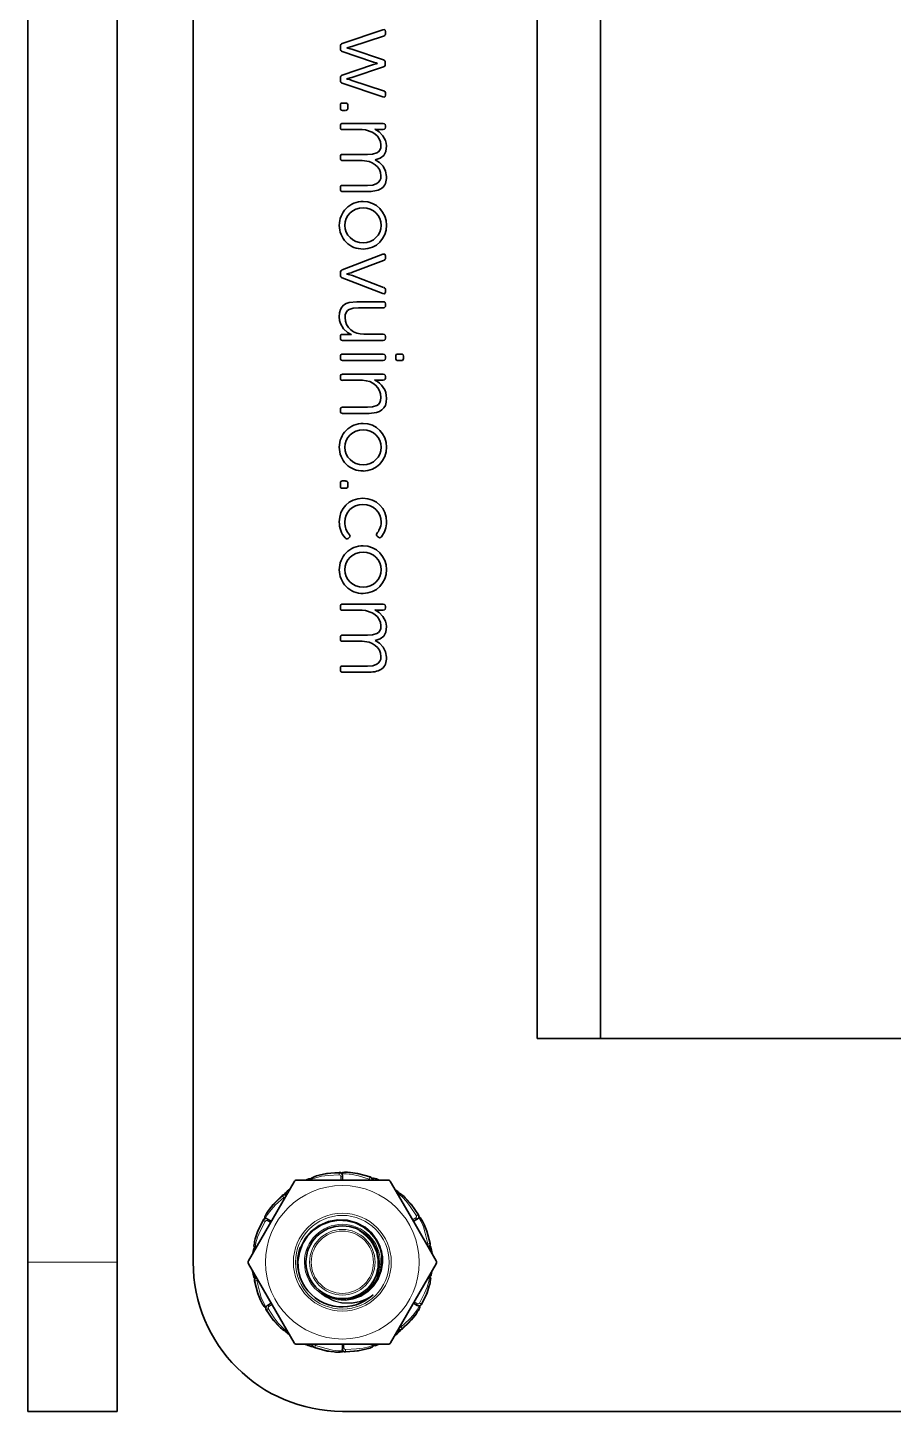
# Model space of a CAD drawing. Extents: x 145 to 857, y 42 to 790.
# Drawn here: x 634.62 to 663.64, y 289.08 to 335.48 of the extents above; entities that cross this region are included whole.
import ezdxf

# ---------------------------------------------------------------- set-up
doc = ezdxf.new("R2010")
doc.units = 0

msp = doc.modelspace()

# ---------------------------------------------------------------- linework, layer by layer
at = {"color": 7, "lineweight": 35}
for p, q in [((634.621, 294.079), (634.621, 359.839)), ((634.621, 359.839), (634.621, 294.079)), ((637.621, 359.839), (637.621, 294.079)), ((640.169, 294.079), (640.169, 359.839)), ((651.698, 301.584), (651.698, 352.348)), ((653.819, 352.348), (653.819, 301.584)), ((653.819, 301.584), (653.819, 352.342)), ((652.739, 301.577), (680.916, 301.577)), ((701.549, 289.079), (645.169, 289.079))]:
    msp.add_line(p, q, dxfattribs=at)
at = {"color": 7, "lineweight": 35, "ltscale": 0.036023}
for p, q in [((645.166, 334.945), (646.53, 335.408)), ((646.53, 333.157), (645.166, 333.62))]:
    msp.add_line(p, q, dxfattribs=at)
at = {"color": 7, "lineweight": 35, "ltscale": 0.027966}
msp.add_line((646.551, 335.198), (645.487, 334.852), dxfattribs=at)
at = {"color": 7, "lineweight": 35, "ltscale": 0.001576}
for p, q in [((646.614, 335.345), (646.614, 335.282)), ((646.614, 333.28), (646.614, 333.217)), ((646.614, 326.686), (646.614, 326.623))]:
    msp.add_line(p, q, dxfattribs=at)
at = {"color": 7, "lineweight": 35, "ltscale": 0.002334}
msp.add_line((645.103, 334.765), (645.103, 334.858), dxfattribs=at)
at = {"color": 7, "lineweight": 35, "ltscale": 0.02678}
msp.add_line((646.179, 334.332), (645.166, 334.681), dxfattribs=at)
at = {"color": 7, "lineweight": 35, "ltscale": 0.004211}
msp.add_line((645.487, 334.852), (645.325, 334.807), dxfattribs=at)
at = {"color": 7, "lineweight": 35, "ltscale": 0.000146484}
for p, q in [((645.325, 334.807), (645.325, 334.801)), ((646.341, 334.278), (646.341, 334.284)), ((645.325, 333.761), (645.325, 333.755)), ((645.46, 325.183), (645.46, 325.189))]:
    msp.add_line(p, q, dxfattribs=at)
at = {"color": 7, "lineweight": 35, "ltscale": 0.002765}
msp.add_line((645.325, 334.801), (645.432, 334.771), dxfattribs=at)
at = {"color": 7, "lineweight": 35, "ltscale": 0.001469}
msp.add_line((645.432, 334.771), (645.487, 334.753), dxfattribs=at)
at = {"color": 7, "lineweight": 35, "ltscale": 0.027936}
msp.add_line((645.487, 334.753), (646.548, 334.401), dxfattribs=at)
at = {"color": 7, "lineweight": 35, "ltscale": 0.026805}
msp.add_line((645.166, 333.881), (646.179, 334.233), dxfattribs=at)
at = {"color": 7, "lineweight": 35, "ltscale": 0.027938}
msp.add_line((646.548, 334.161), (645.487, 333.809), dxfattribs=at)
at = {"color": 7, "lineweight": 35, "ltscale": 0.0018}
msp.add_line((646.608, 334.317), (646.608, 334.245), dxfattribs=at)
at = {"color": 7, "lineweight": 35, "ltscale": 0.002325}
msp.add_line((645.103, 333.704), (645.103, 333.797), dxfattribs=at)
at = {"color": 7, "lineweight": 35, "ltscale": 0.002766}
msp.add_line((645.432, 333.791), (645.325, 333.761), dxfattribs=at)
at = {"color": 7, "lineweight": 35, "ltscale": 0.001467}
msp.add_line((645.487, 333.809), (645.432, 333.791), dxfattribs=at)
at = {"color": 7, "lineweight": 35, "ltscale": 0.027964}
msp.add_line((645.487, 333.71), (646.551, 333.364), dxfattribs=at)
at = {"color": 7, "lineweight": 35, "ltscale": 0.00248}
for p, q in [((645.103, 332.778), (645.103, 332.877)), ((645.352, 332.877), (645.352, 332.778)), ((645.103, 320.107), (645.103, 320.206)), ((645.352, 320.206), (645.352, 320.107))]:
    msp.add_line(p, q, dxfattribs=at)
at = {"color": 7, "lineweight": 35, "ltscale": 0.002557}
for p, q in [((645.178, 332.949), (645.28, 332.949)), ((645.28, 332.706), (645.178, 332.706)), ((645.178, 320.278), (645.28, 320.278)), ((645.28, 320.034), (645.178, 320.034))]:
    msp.add_line(p, q, dxfattribs=at)
at = {"color": 7, "lineweight": 35, "ltscale": 0.034036}
for p, q in [((645.178, 332.267), (646.539, 332.267)), ((646.539, 324.993), (645.178, 324.993)), ((645.178, 324.528), (646.539, 324.528)), ((646.539, 324.323), (645.178, 324.323)), ((645.178, 323.857), (646.539, 323.857)), ((645.178, 316.148), (646.539, 316.148))]:
    msp.add_line(p, q, dxfattribs=at)
at = {"color": 7, "lineweight": 35, "ltscale": 0.00143}
for p, q in [((645.103, 332.135), (645.103, 332.192)), ((646.614, 326.217), (646.614, 326.16)), ((645.103, 324.395), (645.103, 324.452)), ((646.614, 324.452), (646.614, 324.395)), ((645.103, 323.725), (645.103, 323.782)), ((645.103, 316.015), (645.103, 316.073))]:
    msp.add_line(p, q, dxfattribs=at)
at = {"color": 7, "lineweight": 35, "ltscale": 0.01638}
for p, q in [((645.833, 332.063), (645.178, 332.063)), ((645.833, 331.023), (645.178, 331.023)), ((645.833, 315.943), (645.178, 315.943)), ((645.833, 314.903), (645.178, 314.903))]:
    msp.add_line(p, q, dxfattribs=at)
at = {"color": 7, "lineweight": 35, "ltscale": 0.000154877}
for p, q in [((646.257, 332.078), (646.257, 332.072)), ((646.272, 331.05), (646.272, 331.044)), ((645.322, 327.224), (645.322, 327.218)), ((646.257, 323.668), (646.257, 323.662)), ((646.257, 315.959), (646.257, 315.952)), ((646.272, 314.931), (646.272, 314.924)), ((652.739, 301.584), (652.739, 301.577))]:
    msp.add_line(p, q, dxfattribs=at)
at = {"color": 7, "lineweight": 35, "ltscale": 0.004358}
for p, q in [((646.539, 332.066), (646.365, 332.066)), ((645.178, 325.192), (645.352, 325.192)), ((646.539, 323.656), (646.365, 323.656)), ((646.539, 315.947), (646.365, 315.947))]:
    msp.add_line(p, q, dxfattribs=at)
at = {"color": 7, "lineweight": 35, "ltscale": 0.001352}
for p, q in [((646.614, 332.192), (646.614, 332.138)), ((646.614, 316.073), (646.614, 316.019)), ((645.103, 313.941), (645.103, 313.996))]:
    msp.add_line(p, q, dxfattribs=at)
at = {"color": 7, "lineweight": 35, "ltscale": 0.001421}
for p, q in [((645.103, 331.095), (645.103, 331.152)), ((646.614, 325.123), (646.614, 325.066)), ((645.103, 322.619), (645.103, 322.676)), ((645.103, 314.976), (645.103, 315.033))]:
    msp.add_line(p, q, dxfattribs=at)
at = {"color": 7, "lineweight": 35, "ltscale": 0.020894}
for p, q in [((645.178, 331.227), (646.013, 331.227)), ((645.178, 330.19), (646.013, 330.19)), ((645.178, 315.108), (646.013, 315.108)), ((645.178, 314.071), (646.013, 314.071))]:
    msp.add_line(p, q, dxfattribs=at)
at = {"color": 7, "lineweight": 35, "ltscale": 0.001353}
for p, q in [((645.103, 330.061), (645.103, 330.115)), ((645.103, 325.066), (645.103, 325.12)), ((646.614, 323.782), (646.614, 323.728))]:
    msp.add_line(p, q, dxfattribs=at)
at = {"color": 7, "lineweight": 35, "ltscale": 0.022168}
for p, q in [((646.064, 329.986), (645.178, 329.986)), ((646.064, 322.544), (645.178, 322.544)), ((646.064, 313.866), (645.178, 313.866))]:
    msp.add_line(p, q, dxfattribs=at)
at = {"color": 7, "lineweight": 35, "ltscale": 0.036627}
for p, q in [((645.16, 327.353), (646.527, 327.879)), ((643.552, 291.379), (642.82, 292.648))]:
    msp.add_line(p, q, dxfattribs=at)
at = {"color": 7, "lineweight": 35, "ltscale": 0.028065}
msp.add_line((646.554, 327.674), (645.505, 327.275), dxfattribs=at)
at = {"color": 7, "lineweight": 35, "ltscale": 0.001654}
msp.add_line((646.614, 327.822), (646.614, 327.756), dxfattribs=at)
at = {"color": 7, "lineweight": 35, "ltscale": 0.002472}
msp.add_line((645.103, 327.17), (645.103, 327.269), dxfattribs=at)
at = {"color": 7, "lineweight": 35, "ltscale": 0.028041}
msp.add_line((645.505, 327.164), (646.554, 326.767), dxfattribs=at)
at = {"color": 7, "lineweight": 35, "ltscale": 0.036629}
msp.add_line((646.527, 326.562), (645.16, 327.089), dxfattribs=at)
at = {"color": 7, "lineweight": 35, "ltscale": 0.02216}
msp.add_line((645.653, 326.289), (646.539, 326.289), dxfattribs=at)
at = {"color": 7, "lineweight": 35, "ltscale": 0.020808}
msp.add_line((646.539, 326.084), (645.707, 326.084), dxfattribs=at)
at = {"color": 7, "lineweight": 35, "ltscale": 0.016226}
msp.add_line((645.89, 325.198), (646.539, 325.198), dxfattribs=at)
at = {"color": 7, "lineweight": 35, "ltscale": 0.001878}
for p, q in [((646.96, 324.386), (646.96, 324.461)), ((647.215, 324.461), (647.215, 324.386))]:
    msp.add_line(p, q, dxfattribs=at)
at = {"color": 7, "lineweight": 35, "ltscale": 0.002704}
for p, q in [((647.032, 324.534), (647.14, 324.534)), ((647.14, 324.314), (647.032, 324.314))]:
    msp.add_line(p, q, dxfattribs=at)
at = {"color": 7, "lineweight": 35, "ltscale": 0.016605}
msp.add_line((645.842, 323.653), (645.178, 323.653), dxfattribs=at)
at = {"color": 7, "lineweight": 35, "ltscale": 0.020816}
msp.add_line((645.178, 322.748), (646.01, 322.748), dxfattribs=at)
at = {"color": 7, "lineweight": 35, "ltscale": 0.000922733}
msp.add_line((645.391, 318.369), (645.361, 318.348), dxfattribs=at)
at = {"color": 7, "lineweight": 35, "ltscale": 0.000979538}
msp.add_line((646.377, 318.393), (646.344, 318.414), dxfattribs=at)
at = {"color": 7, "lineweight": 35, "ltscale": 0.026045}
msp.add_line((652.739, 301.584), (651.698, 301.584), dxfattribs=at)
msp.add_line((652.739, 301.584), (651.698, 301.584), dxfattribs=at)
at = {"color": 7, "lineweight": 35, "ltscale": 0.026993}
msp.add_line((653.819, 301.584), (652.739, 301.584), dxfattribs=at)
at = {"color": 7, "lineweight": 35, "ltscale": 0.001178}
for p, q in [((644.394, 297), (644.349, 296.987)), ((648.085, 293.29), (648.097, 293.335)), ((644.898, 291.07), (644.945, 291.067))]:
    msp.add_line(p, q, dxfattribs=at)
at = {"color": 7, "lineweight": 13, "ltscale": 0.000101161}
msp.add_line((645.065, 297.089), (645.063, 297.086), dxfattribs=at)
at = {"color": 7, "lineweight": 13, "ltscale": 0.000367231}
msp.add_line((645.063, 297.071), (645.063, 297.086), dxfattribs=at)
at = {"color": 7, "lineweight": 13, "ltscale": 0.003215}
for p, q in [((645.117, 296.83), (645.117, 296.958)), ((647.525, 295.499), (647.636, 295.564)), ((642.761, 295.409), (642.649, 295.474))]:
    msp.add_line(p, q, dxfattribs=at)
at = {"color": 7, "lineweight": 35, "ltscale": 0.000365448}
msp.add_line((645.169, 296.977), (645.169, 296.991), dxfattribs=at)
at = {"color": 7, "lineweight": 35, "ltscale": 0.003677}
for p, q in [((645.169, 296.83), (645.169, 296.977)), ((642.787, 295.454), (642.659, 295.528)), ((642.787, 292.704), (642.659, 292.63))]:
    msp.add_line(p, q, dxfattribs=at)
at = {"color": 7, "lineweight": 35, "ltscale": 0.001176}
for p, q in [((645.44, 297.088), (645.393, 297.092)), ((645.943, 291.159), (645.988, 291.172))]:
    msp.add_line(p, q, dxfattribs=at)
at = {"color": 7, "lineweight": 35, "ltscale": 0.076499}
for p, q in [((643.552, 296.779), (642.022, 294.129)), ((646.785, 291.379), (648.315, 294.029))]:
    msp.add_line(p, q, dxfattribs=at)
at = {"color": 7, "lineweight": 35, "ltscale": 0.000307051}
msp.add_line((643.414, 296.538), (643.404, 296.531), dxfattribs=at)
at = {"color": 7, "lineweight": 13, "ltscale": 0.000251525}
msp.add_line((643.404, 296.531), (643.412, 296.537), dxfattribs=at)
at = {"color": 7, "lineweight": 35, "ltscale": 0.076498}
for p, q in [((646.699, 296.829), (643.639, 296.829)), ((643.639, 291.329), (646.699, 291.329))]:
    msp.add_line(p, q, dxfattribs=at)
at = {"color": 7, "lineweight": 35, "ltscale": 0.002873}
for p, q in [((644.042, 296.872), (643.935, 296.829)), ((642.187, 294.499), (642.171, 294.386))]:
    msp.add_line(p, q, dxfattribs=at)
at = {"color": 7, "lineweight": 13, "ltscale": 0.002598}
for p, q in [((644.041, 296.868), (643.944, 296.829)), ((647.02, 296.45), (646.938, 296.514))]:
    msp.add_line(p, q, dxfattribs=at)
at = {"color": 7, "lineweight": 13, "ltscale": 0.001722}
for p, q in [((643.982, 296.829), (644.046, 296.854)), ((646.957, 296.482), (647.011, 296.439)), ((642.194, 294.427), (642.204, 294.495)), ((648.144, 293.732), (648.133, 293.664)), ((643.38, 291.677), (643.327, 291.72))]:
    msp.add_line(p, q, dxfattribs=at)
at = {"color": 7, "lineweight": 13, "ltscale": 0.000101103}
msp.add_line((644.042, 296.872), (644.041, 296.868), dxfattribs=at)
at = {"color": 7, "lineweight": 13, "ltscale": 0.000366938}
for p, q in [((644.046, 296.854), (644.041, 296.868)), ((646.291, 291.304), (646.297, 291.29))]:
    msp.add_line(p, q, dxfattribs=at)
at = {"color": 7, "lineweight": 13, "ltscale": 0.000649946}
msp.add_line((644.046, 296.854), (644.053, 296.829), dxfattribs=at)
at = {"color": 7, "lineweight": 13, "ltscale": 0.000366491}
msp.add_line((646.093, 296.927), (646.097, 296.94), dxfattribs=at)
at = {"color": 7, "lineweight": 13, "ltscale": 0.000102282}
msp.add_line((646.1, 296.943), (646.097, 296.94), dxfattribs=at)
at = {"color": 7, "lineweight": 13, "ltscale": 0.000251303}
for p, q in [((646.41, 296.833), (646.419, 296.829)), ((643.928, 291.325), (643.919, 291.329))]:
    msp.add_line(p, q, dxfattribs=at)
at = {"color": 7, "lineweight": 35, "ltscale": 0.00030738}
msp.add_line((646.421, 296.828), (646.41, 296.833), dxfattribs=at)
at = {"color": 7, "lineweight": 35, "ltscale": 0.036626}
msp.add_line((646.785, 296.779), (647.518, 295.51), dxfattribs=at)
at = {"color": 7, "lineweight": 35, "ltscale": 0.00287}
for p, q in [((647.024, 296.452), (646.933, 296.522)), ((648.151, 293.659), (648.167, 293.773))]:
    msp.add_line(p, q, dxfattribs=at)
at = {"color": 7, "lineweight": 13, "ltscale": 0.000100858}
for p, q in [((643.154, 296.318), (643.155, 296.314)), ((647.183, 291.84), (647.182, 291.844))]:
    msp.add_line(p, q, dxfattribs=at)
at = {"color": 7, "lineweight": 13, "ltscale": 0.00036736}
msp.add_line((643.165, 296.303), (643.155, 296.314), dxfattribs=at)
at = {"color": 7, "lineweight": 13, "ltscale": 0.000649534}
msp.add_line((647.011, 296.439), (646.992, 296.42), dxfattribs=at)
at = {"color": 7, "lineweight": 13, "ltscale": 0.000367833}
msp.add_line((647.011, 296.439), (647.02, 296.45), dxfattribs=at)
at = {"color": 7, "lineweight": 13, "ltscale": 9.97469e-05}
msp.add_line((647.024, 296.452), (647.02, 296.45), dxfattribs=at)
at = {"color": 7, "lineweight": 35, "ltscale": 0.001177}
for p, q in [((647.311, 296.21), (647.277, 296.243)), ((642.698, 295.819), (642.672, 295.78)), ((647.91, 295.349), (647.89, 295.391)), ((642.252, 294.869), (642.241, 294.823)), ((642.427, 292.809), (642.448, 292.767)), ((647.639, 292.34), (647.666, 292.379)), ((643.027, 291.948), (643.061, 291.916))]:
    msp.add_line(p, q, dxfattribs=at)
at = {"color": 7, "lineweight": 35, "ltscale": 0.08}
msp.add_line((634.621, 292.479), (634.621, 295.679), dxfattribs=at)
msp.add_line((634.621, 292.479), (634.621, 295.679), dxfattribs=at)
msp.add_line((634.621, 292.479), (634.621, 295.679), dxfattribs=at)
at = {"color": 7, "lineweight": 13, "ltscale": 0.000367075}
msp.add_line((647.707, 295.666), (647.719, 295.674), dxfattribs=at)
at = {"color": 7, "lineweight": 13, "ltscale": 0.000102237}
msp.add_line((647.723, 295.674), (647.719, 295.674), dxfattribs=at)
at = {"color": 7, "lineweight": 13, "ltscale": 0.0001005}
msp.add_line((642.51, 295.494), (642.512, 295.491), dxfattribs=at)
at = {"color": 7, "lineweight": 13, "ltscale": 0.000367917}
msp.add_line((642.525, 295.484), (642.512, 295.491), dxfattribs=at)
at = {"color": 7, "lineweight": 35, "ltscale": 0.000366414}
for p, q in [((642.659, 295.528), (642.647, 295.535)), ((647.678, 295.528), (647.691, 295.535)), ((642.659, 292.63), (642.647, 292.623)), ((647.678, 292.63), (647.691, 292.623))]:
    msp.add_line(p, q, dxfattribs=at)
at = {"color": 7, "lineweight": 35, "ltscale": 0.039872}
for p, q in [((648.315, 294.129), (647.518, 295.51)), ((642.022, 294.029), (642.82, 292.648))]:
    msp.add_line(p, q, dxfattribs=at)
at = {"color": 7, "lineweight": 35, "ltscale": 0.003676}
for p, q in [((647.551, 295.454), (647.678, 295.528)), ((647.551, 292.704), (647.678, 292.63)), ((645.169, 291.329), (645.169, 291.182))]:
    msp.add_line(p, q, dxfattribs=at)
at = {"color": 7, "lineweight": 13, "ltscale": 0.000366608}
for p, q in [((648.097, 294.703), (648.111, 294.706)), ((642.241, 293.456), (642.227, 293.453))]:
    msp.add_line(p, q, dxfattribs=at)
at = {"color": 7, "lineweight": 13, "ltscale": 0.000101823}
msp.add_line((648.115, 294.704), (648.111, 294.706), dxfattribs=at)
at = {"color": 7, "lineweight": 13, "ltscale": 0.002597}
for p, q in [((642.19, 294.497), (642.175, 294.394)), ((648.148, 293.662), (648.162, 293.764)), ((646.297, 291.29), (646.393, 291.329))]:
    msp.add_line(p, q, dxfattribs=at)
at = {"color": 7, "lineweight": 13, "ltscale": 9.7826e-05}
msp.add_line((642.187, 294.499), (642.19, 294.497), dxfattribs=at)
at = {"color": 7, "lineweight": 13, "ltscale": 0.000366739}
msp.add_line((642.204, 294.495), (642.19, 294.497), dxfattribs=at)
at = {"color": 7, "lineweight": 13, "ltscale": 0.00065088}
msp.add_line((642.204, 294.495), (642.229, 294.488), dxfattribs=at)
at = {"color": 7, "lineweight": 13, "ltscale": 0.000251432}
for p, q in [((648.174, 294.382), (648.175, 294.371)), ((642.163, 293.777), (642.162, 293.787))]:
    msp.add_line(p, q, dxfattribs=at)
at = {"color": 7, "lineweight": 35, "ltscale": 0.00030442}
msp.add_line((648.176, 294.369), (648.174, 294.382), dxfattribs=at)
at = {"color": 7, "lineweight": 35, "ltscale": 0.125}
for p, q in [((634.621, 289.079), (634.621, 294.079)), ((634.621, 289.079), (634.621, 294.079)), ((637.621, 289.079), (637.621, 294.079))]:
    msp.add_line(p, q, dxfattribs=at)
at = {"color": 7, "lineweight": 13, "ltscale": 0.075}
msp.add_line((634.621, 294.079), (637.621, 294.079), dxfattribs=at)
at = {"color": 7, "lineweight": 13, "ltscale": 0.000260167}
msp.add_line((643.897, 294.09), (643.897, 294.079), dxfattribs=at)
at = {"color": 7, "lineweight": 35, "ltscale": 0.000250249}
msp.add_line((643.947, 294.074), (643.947, 294.084), dxfattribs=at)
at = {"color": 7, "lineweight": 35, "ltscale": 0.000250244}
msp.add_line((646.39, 294.084), (646.39, 294.074), dxfattribs=at)
at = {"color": 7, "lineweight": 13, "ltscale": 0.000260925}
msp.add_line((646.44, 294.069), (646.44, 294.079), dxfattribs=at)
at = {"color": 7, "lineweight": 13, "ltscale": 0.000100384}
msp.add_line((642.223, 293.454), (642.227, 293.453), dxfattribs=at)
at = {"color": 7, "lineweight": 13, "ltscale": 0.000649605}
msp.add_line((648.133, 293.664), (648.108, 293.67), dxfattribs=at)
at = {"color": 7, "lineweight": 13, "ltscale": 0.000368145}
msp.add_line((648.133, 293.664), (648.148, 293.662), dxfattribs=at)
at = {"color": 7, "lineweight": 13, "ltscale": 9.70464e-05}
msp.add_line((648.151, 293.659), (648.148, 293.662), dxfattribs=at)
at = {"color": 7, "lineweight": 13, "ltscale": 0.00073615}
msp.add_line((644.517, 293.046), (644.498, 293.023), dxfattribs=at)
at = {"color": 7, "lineweight": 35, "ltscale": 9.52208e-05}
msp.add_line((644.514, 293.048), (644.517, 293.046), dxfattribs=at)
at = {"color": 7, "lineweight": 35, "ltscale": 0.001908}
msp.add_line((646.143, 292.939), (646.2, 292.99), dxfattribs=at)
at = {"color": 7, "lineweight": 13, "ltscale": 0.000100711}
msp.add_line((642.614, 292.484), (642.618, 292.484), dxfattribs=at)
at = {"color": 7, "lineweight": 13, "ltscale": 0.00036748}
msp.add_line((642.631, 292.492), (642.618, 292.484), dxfattribs=at)
at = {"color": 7, "lineweight": 13, "ltscale": 0.003214}
for p, q in [((642.813, 292.659), (642.701, 292.595)), ((647.577, 292.749), (647.688, 292.685)), ((645.221, 291.329), (645.221, 291.2))]:
    msp.add_line(p, q, dxfattribs=at)
at = {"color": 7, "lineweight": 13, "ltscale": 0.00036657}
msp.add_line((647.812, 292.675), (647.825, 292.668), dxfattribs=at)
at = {"color": 7, "lineweight": 13, "ltscale": 0.000101273}
msp.add_line((647.827, 292.664), (647.825, 292.668), dxfattribs=at)
at = {"color": 7, "lineweight": 13, "ltscale": 0.000366793}
msp.add_line((647.173, 291.855), (647.182, 291.844), dxfattribs=at)
at = {"color": 7, "lineweight": 13, "ltscale": 0.000101172}
msp.add_line((643.314, 291.707), (643.318, 291.708), dxfattribs=at)
at = {"color": 7, "lineweight": 35, "ltscale": 0.002871}
for p, q in [((643.314, 291.707), (643.404, 291.636)), ((646.296, 291.286), (646.402, 291.33))]:
    msp.add_line(p, q, dxfattribs=at)
at = {"color": 7, "lineweight": 13, "ltscale": 0.000366891}
msp.add_line((643.327, 291.72), (643.318, 291.708), dxfattribs=at)
at = {"color": 7, "lineweight": 13, "ltscale": 0.002596}
msp.add_line((643.318, 291.708), (643.399, 291.644), dxfattribs=at)
at = {"color": 7, "lineweight": 13, "ltscale": 0.000650073}
msp.add_line((643.327, 291.72), (643.345, 291.738), dxfattribs=at)
at = {"color": 7, "lineweight": 35, "ltscale": 0.000303237}
msp.add_line((646.924, 291.62), (646.933, 291.627), dxfattribs=at)
at = {"color": 7, "lineweight": 13, "ltscale": 0.000250286}
msp.add_line((646.933, 291.627), (646.925, 291.621), dxfattribs=at)
at = {"color": 7, "lineweight": 35, "ltscale": 0.000303972}
msp.add_line((643.917, 291.33), (643.928, 291.325), dxfattribs=at)
at = {"color": 7, "lineweight": 13, "ltscale": 0.000100627}
msp.add_line((644.237, 291.215), (644.24, 291.218), dxfattribs=at)
at = {"color": 7, "lineweight": 13, "ltscale": 0.000367217}
msp.add_line((644.245, 291.232), (644.24, 291.218), dxfattribs=at)
at = {"color": 7, "lineweight": 35, "ltscale": 0.000366211}
msp.add_line((645.169, 291.182), (645.169, 291.167), dxfattribs=at)
at = {"color": 7, "lineweight": 13, "ltscale": 0.00010041}
msp.add_line((645.273, 291.069), (645.275, 291.073), dxfattribs=at)
at = {"color": 7, "lineweight": 13, "ltscale": 0.000367939}
msp.add_line((645.274, 291.088), (645.275, 291.073), dxfattribs=at)
at = {"color": 7, "lineweight": 13, "ltscale": 0.000650683}
msp.add_line((646.291, 291.304), (646.284, 291.329), dxfattribs=at)
at = {"color": 7, "lineweight": 13, "ltscale": 0.001723}
msp.add_line((646.355, 291.329), (646.291, 291.304), dxfattribs=at)
at = {"color": 7, "lineweight": 13, "ltscale": 0.000100592}
msp.add_line((646.296, 291.286), (646.297, 291.29), dxfattribs=at)
at = {"color": 7, "lineweight": 35, "ltscale": 0.075}
msp.add_line((634.621, 289.079), (637.621, 289.079), dxfattribs=at)
at = {"color": 7, "lineweight": 35}
for points in [[(646.53, 335.408), (646.577, 335.412), (646.605, 335.391), (646.614, 335.345)], [(646.614, 333.217), (646.605, 333.173), (646.577, 333.153), (646.53, 333.157)], [(646.539, 332.267), (646.581, 332.259), (646.606, 332.234), (646.614, 332.192)], [(646.464, 331.546), (646.45, 331.655), (646.409, 331.756), (646.345, 331.845), (646.263, 331.92), (646.167, 331.98), (645.947, 332.053), (645.833, 332.063)], [(646.257, 332.072), (646.404, 331.988), (646.53, 331.855), (646.617, 331.693), (646.642, 331.605), (646.651, 331.516)], [(646.614, 332.138), (646.606, 332.098), (646.581, 332.074), (646.539, 332.066)], [(646.013, 331.227), (646.179, 331.236), (646.323, 331.278), (646.38, 331.319), (646.425, 331.375), (646.454, 331.449), (646.464, 331.546)], [(646.651, 331.516), (646.627, 331.33), (646.556, 331.194), (646.437, 331.102), (646.272, 331.05)], [(646.464, 330.515), (646.45, 330.624), (646.41, 330.722), (646.347, 330.809), (646.266, 330.883), (646.17, 330.943), (646.063, 330.987), (645.833, 331.023)], [(646.272, 331.044), (646.412, 330.958), (646.533, 330.829), (646.619, 330.67), (646.651, 330.488)], [(646.013, 330.19), (646.188, 330.202), (646.33, 330.25), (646.386, 330.293), (646.428, 330.35), (646.455, 330.423), (646.464, 330.515)], [(645.866, 329.439), (645.739, 329.427), (645.621, 329.393), (645.516, 329.338), (645.426, 329.266), (645.352, 329.18), (645.297, 329.08), (645.262, 328.968), (645.249, 328.85), (645.262, 328.733), (645.297, 328.623), (645.352, 328.523), (645.426, 328.437), (645.516, 328.365), (645.621, 328.31), (645.739, 328.276), (645.866, 328.264)], [(645.866, 329.65), (646.028, 329.634), (646.177, 329.586), (646.31, 329.512), (646.425, 329.415), (646.519, 329.297), (646.59, 329.163), (646.635, 329.013), (646.651, 328.853)], [(645.866, 328.264), (645.991, 328.276), (646.105, 328.31), (646.208, 328.365), (646.296, 328.437), (646.368, 328.523), (646.422, 328.623), (646.456, 328.733), (646.467, 328.85), (646.456, 328.968), (646.422, 329.08), (646.368, 329.18), (646.296, 329.266), (646.208, 329.338), (646.105, 329.393), (645.99, 329.427), (645.866, 329.439)], [(646.651, 328.853), (646.635, 328.692), (646.59, 328.542), (646.519, 328.406), (646.425, 328.288), (646.31, 328.19), (646.177, 328.117), (646.028, 328.07), (645.866, 328.053)], [(646.527, 327.879), (646.575, 327.886), (646.592, 327.879), (646.61, 327.854), (646.614, 327.822)], [(645.066, 325.784), (645.077, 325.918), (645.107, 326.028), (645.151, 326.108), (645.211, 326.172), (645.293, 326.224), (645.393, 326.26), (645.653, 326.289)], [(646.614, 326.623), (646.61, 326.588), (646.605, 326.576), (646.593, 326.562), (646.576, 326.556), (646.527, 326.562)], [(646.539, 326.289), (646.581, 326.281), (646.606, 326.257), (646.614, 326.217)], [(645.46, 325.189), (645.337, 325.259), (645.208, 325.383), (645.107, 325.557), (645.077, 325.664), (645.066, 325.784)], [(645.707, 326.084), (645.535, 326.074), (645.393, 326.03), (645.337, 325.989), (645.295, 325.931), (645.268, 325.854), (645.259, 325.757)], [(645.259, 325.757), (645.272, 325.634), (645.312, 325.524), (645.372, 325.428), (645.451, 325.348), (645.546, 325.284), (645.653, 325.237), (645.769, 325.208), (645.89, 325.198)], [(646.539, 325.198), (646.581, 325.19), (646.606, 325.164), (646.614, 325.123)], [(646.614, 325.066), (646.606, 325.026), (646.581, 325.001), (646.539, 324.993)], [(646.539, 324.528), (646.581, 324.519), (646.606, 324.494), (646.614, 324.452)], [(646.614, 324.395), (646.606, 324.355), (646.581, 324.331), (646.539, 324.323)], [(647.14, 324.534), (647.182, 324.526), (647.207, 324.502), (647.215, 324.461)], [(647.215, 324.386), (647.207, 324.346), (647.182, 324.322), (647.14, 324.314)], [(646.458, 323.079), (646.447, 323.195), (646.412, 323.304), (646.356, 323.402), (646.282, 323.486), (646.192, 323.555), (646.087, 323.608), (645.969, 323.641), (645.842, 323.653)], [(646.539, 323.857), (646.581, 323.849), (646.606, 323.824), (646.614, 323.782)], [(646.614, 323.728), (646.606, 323.688), (646.581, 323.664), (646.539, 323.656)], [(646.01, 322.748), (646.182, 322.759), (646.325, 322.804), (646.38, 322.846), (646.422, 322.905), (646.449, 322.981), (646.458, 323.079)], [(646.651, 323.052), (646.641, 322.922), (646.611, 322.814), (646.563, 322.727), (646.497, 322.658), (646.413, 322.606), (646.312, 322.571), (646.064, 322.544)], [(645.866, 322.207), (646.028, 322.191), (646.177, 322.144), (646.31, 322.07), (646.425, 321.973), (646.519, 321.855), (646.59, 321.72), (646.635, 321.571), (646.651, 321.411)], [(645.866, 321.997), (645.739, 321.985), (645.621, 321.95), (645.516, 321.895), (645.426, 321.824), (645.352, 321.738), (645.297, 321.638), (645.262, 321.526), (645.249, 321.408), (645.262, 321.291), (645.297, 321.18), (645.352, 321.081), (645.426, 320.994), (645.516, 320.923), (645.621, 320.868), (645.739, 320.834), (645.866, 320.821)], [(645.866, 320.821), (645.991, 320.834), (646.105, 320.868), (646.208, 320.923), (646.296, 320.994), (646.368, 321.081), (646.422, 321.18), (646.456, 321.291), (646.467, 321.408), (646.456, 321.526), (646.422, 321.638), (646.368, 321.738), (646.296, 321.824), (646.208, 321.895), (646.105, 321.95), (645.99, 321.985), (645.866, 321.997)], [(646.651, 321.411), (646.635, 321.25), (646.59, 321.1), (646.519, 320.964), (646.425, 320.846), (646.31, 320.748), (646.177, 320.674), (646.028, 320.627), (645.866, 320.611)], [(645.066, 318.904), (645.081, 319.067), (645.124, 319.218), (645.193, 319.354), (645.286, 319.471), (645.401, 319.566), (645.535, 319.637), (645.688, 319.682), (645.857, 319.698)], [(645.857, 319.698), (646.024, 319.682), (646.177, 319.636), (646.312, 319.563), (646.428, 319.467), (646.522, 319.351), (646.592, 319.217), (646.636, 319.066), (646.651, 318.904)], [(645.857, 319.487), (645.728, 319.476), (645.61, 319.442), (645.507, 319.388), (645.42, 319.317), (645.348, 319.23), (645.295, 319.13), (645.261, 319.017), (645.25, 318.895)], [(646.467, 318.898), (646.456, 319.018), (646.422, 319.13), (646.369, 319.23), (646.297, 319.317), (646.209, 319.388), (646.105, 319.442), (645.987, 319.476), (645.857, 319.487)], [(645.409, 318.468), (645.427, 318.432), (645.421, 318.399), (645.391, 318.369)], [(646.479, 318.402), (646.449, 318.377), (646.415, 318.374), (646.377, 318.393)], [(645.866, 317.891), (645.739, 317.88), (645.621, 317.845), (645.516, 317.79), (645.426, 317.718), (645.352, 317.632), (645.297, 317.532), (645.262, 317.421), (645.249, 317.303), (645.262, 317.186), (645.297, 317.075), (645.352, 316.975), (645.426, 316.889), (645.516, 316.817), (645.621, 316.763), (645.739, 316.728), (645.866, 316.716)], [(645.866, 318.102), (646.028, 318.086), (646.177, 318.038), (646.31, 317.964), (646.425, 317.867), (646.519, 317.75), (646.59, 317.615), (646.635, 317.465), (646.651, 317.305)], [(645.866, 316.716), (645.991, 316.728), (646.105, 316.763), (646.208, 316.817), (646.296, 316.889), (646.368, 316.975), (646.422, 317.075), (646.456, 317.186), (646.467, 317.303), (646.456, 317.421), (646.422, 317.532), (646.368, 317.632), (646.296, 317.718), (646.208, 317.79), (646.105, 317.845), (645.99, 317.88), (645.866, 317.891)], [(646.651, 317.305), (646.635, 317.145), (646.59, 316.994), (646.519, 316.858), (646.425, 316.74), (646.31, 316.643), (646.177, 316.569), (646.028, 316.522), (645.866, 316.505)], [(646.539, 316.148), (646.581, 316.139), (646.606, 316.114), (646.614, 316.073)], [(646.614, 316.019), (646.606, 315.978), (646.581, 315.954), (646.539, 315.947)], [(646.464, 315.427), (646.45, 315.536), (646.409, 315.637), (646.345, 315.726), (646.263, 315.801), (646.167, 315.861), (645.947, 315.934), (645.833, 315.943)], [(646.257, 315.952), (646.404, 315.868), (646.53, 315.736), (646.617, 315.574), (646.642, 315.486), (646.651, 315.396)], [(646.013, 315.108), (646.179, 315.117), (646.323, 315.159), (646.38, 315.199), (646.425, 315.255), (646.454, 315.329), (646.464, 315.427)], [(646.651, 315.396), (646.627, 315.211), (646.556, 315.075), (646.437, 314.983), (646.272, 314.931)], [(646.464, 314.396), (646.45, 314.505), (646.41, 314.603), (646.347, 314.69), (646.266, 314.764), (646.17, 314.823), (646.063, 314.867), (645.833, 314.903)], [(646.272, 314.924), (646.412, 314.839), (646.533, 314.71), (646.619, 314.55), (646.651, 314.368)], [(646.013, 314.071), (646.188, 314.083), (646.33, 314.131), (646.386, 314.174), (646.428, 314.23), (646.455, 314.303), (646.464, 314.396)], [(645.065, 297.089), (644.633, 297.052), (644.394, 297)], [(646.1, 296.943), (645.682, 297.056), (645.44, 297.088)], [(643.154, 296.318), (642.847, 296.012), (642.698, 295.819)], [(647.723, 295.674), (647.475, 296.03), (647.311, 296.21)], [(642.51, 295.494), (642.326, 295.102), (642.252, 294.869)], [(643.698, 293.786), (643.682, 294.1), (643.729, 294.406), (643.838, 294.693), (644.002, 294.949), (644.215, 295.165), (644.466, 295.33), (644.744, 295.438), (645.036, 295.486), (645.33, 295.472), (645.612, 295.399), (645.871, 295.269), (646.096, 295.089), (646.276, 294.869), (646.326, 294.788)], [(648.115, 294.704), (648.004, 295.123), (647.91, 295.349)], [(646.498, 294.078), (646.457, 293.799), (646.359, 293.537), (646.208, 293.304), (646.014, 293.11), (645.743, 292.943), (645.443, 292.849), (645.132, 292.831), (644.829, 292.891), (644.553, 293.022), (644.517, 293.046)], [(642.223, 293.454), (642.334, 293.035), (642.427, 292.809)], [(647.827, 292.664), (648.011, 293.057), (648.085, 293.29)], [(642.614, 292.484), (642.862, 292.129), (643.027, 291.948)], [(647.183, 291.84), (647.49, 292.146), (647.639, 292.34)], [(644.237, 291.215), (644.656, 291.102), (644.898, 291.07)], [(645.273, 291.069), (645.705, 291.106), (645.943, 291.159)]]:
    msp.add_lwpolyline(points, dxfattribs=at)
at = {"color": 7, "lineweight": 13}
for points in [[(644.137, 296.861), (644.276, 296.914), (644.475, 296.96), (644.691, 296.987), (645.062, 297.006)], [(644.349, 296.987), (644.74, 297.054), (645.063, 297.071)], [(645.063, 297.086), (644.765, 297.068), (644.394, 297)], [(645.151, 297.046), (645.3, 297.048), (645.502, 297.023), (645.714, 296.975), (646.069, 296.866)], [(645.393, 297.092), (645.783, 297.021), (646.093, 296.927)], [(646.097, 296.94), (645.812, 297.026), (645.44, 297.088)], [(642.59, 295.547), (642.663, 295.677), (642.786, 295.84), (642.934, 296), (643.205, 296.252)], [(642.672, 295.78), (642.928, 296.082), (643.165, 296.303)], [(643.155, 296.314), (642.938, 296.109), (642.698, 295.819)], [(647.062, 296.364), (647.178, 296.269), (647.316, 296.12), (647.448, 295.947), (647.65, 295.635)], [(647.277, 296.243), (647.531, 295.938), (647.707, 295.666)], [(647.719, 295.674), (647.555, 295.923), (647.311, 296.21)], [(647.729, 295.578), (647.806, 295.45), (647.885, 295.263), (647.95, 295.055), (648.032, 294.693)], [(642.241, 294.823), (642.378, 295.195), (642.525, 295.484)], [(642.244, 294.576), (642.267, 294.724), (642.327, 294.918), (642.412, 295.119), (642.581, 295.45)], [(642.512, 295.491), (642.379, 295.224), (642.252, 294.869)], [(643.753, 294.573), (643.909, 294.872), (644.127, 295.126), (644.395, 295.324), (644.698, 295.455), (645.02, 295.514), (645.343, 295.5), (645.652, 295.415), (645.932, 295.263), (646.169, 295.055), (646.352, 294.8)], [(646.143, 294.758), (646.046, 294.881), (645.809, 295.091), (645.761, 295.126), (645.732, 295.155), (645.747, 295.156)], [(646.148, 294.761), (645.972, 294.964), (645.805, 295.098), (645.732, 295.154), (645.734, 295.156), (645.757, 295.151)], [(647.89, 295.391), (648.024, 295.018), (648.097, 294.703)], [(648.111, 294.706), (648.042, 294.996), (647.91, 295.349)], [(646.527, 294.074), (646.485, 293.789), (646.384, 293.521), (646.229, 293.283), (646.029, 293.085), (645.793, 292.934), (645.533, 292.838), (645.262, 292.8), (644.991, 292.82), (644.733, 292.896), (644.498, 293.023)], [(642.227, 293.453), (642.295, 293.163), (642.427, 292.809)], [(642.448, 292.767), (642.314, 293.14), (642.241, 293.456)], [(642.609, 292.58), (642.532, 292.708), (642.453, 292.896), (642.388, 293.104), (642.305, 293.465)], [(648.094, 293.582), (648.07, 293.434), (648.01, 293.24), (647.926, 293.039), (647.757, 292.709)], [(648.097, 293.335), (647.96, 292.963), (647.812, 292.675)], [(647.825, 292.668), (647.959, 292.934), (648.085, 293.29)], [(646.07, 292.88), (645.773, 292.751), (645.462, 292.692), (645.155, 292.703), (644.865, 292.779), (644.606, 292.914), (644.483, 293.009)], [(646.2, 292.99), (645.972, 292.852), (645.729, 292.76), (645.478, 292.715), (645.229, 292.715), (645.068, 292.74), (644.913, 292.784), (644.631, 292.923), (644.498, 293.023)], [(642.618, 292.484), (642.782, 292.235), (643.027, 291.948)], [(643.061, 291.916), (642.807, 292.22), (642.631, 292.492)], [(643.276, 291.795), (643.16, 291.889), (643.021, 292.038), (642.889, 292.212), (642.688, 292.523)], [(647.747, 292.612), (647.675, 292.481), (647.552, 292.319), (647.404, 292.159), (647.132, 291.906)], [(647.666, 292.379), (647.41, 292.076), (647.173, 291.855)], [(647.182, 291.844), (647.399, 292.049), (647.639, 292.34)], [(644.24, 291.218), (644.526, 291.133), (644.898, 291.07)], [(644.945, 291.067), (644.554, 291.137), (644.245, 291.232)], [(645.187, 291.112), (645.038, 291.11), (644.836, 291.135), (644.623, 291.183), (644.268, 291.292)], [(645.988, 291.172), (645.598, 291.104), (645.274, 291.088)], [(645.275, 291.073), (645.572, 291.09), (645.943, 291.159)], [(646.201, 291.298), (646.061, 291.244), (645.863, 291.199), (645.646, 291.171), (645.276, 291.152)]]:
    msp.add_lwpolyline(points, dxfattribs=at)
for radius in [2.575, 1.641, 1.571, 1.099, 1.043]:
    msp.add_circle((645.169, 294.079), radius, dxfattribs=at)
at = {"color": 7, "lineweight": 35}
for centre, radius, start, end in [((646.535, 335.275), 0.0787, 281.5281, 4.7762), ((645.186, 334.864), 0.0836, 104.2457, 183.9375), ((645.181, 334.758), 0.0787, 175.2238, 258.4719), ((646.975, 336.711), 2.508, 251.4852, 255.3525), ((646.553, 333.221), 1.078, 101.3555, 110.3134), ((646.53, 334.325), 0.0786, 354.2662, 76.4109), ((646.53, 334.237), 0.0782, 283.3473, 5.7155), ((645.181, 333.804), 0.0787, 101.5281, 184.7762), ((645.182, 333.697), 0.0791, 175.1984, 258.2328), ((645.147, 332.803), 0.969, 69.4381, 79.4105), ((646.535, 333.287), 0.0791, 355.1984, 78.2328), ((645.29, 332.887), 0.0622, 351.22, 98.78), ((645.29, 332.768), 0.0623, 261.3196, 9.0001), ((645.167, 332.202), 0.0647, 81.0403, 188.9592), ((646.355, 332.475), 0.409, 256.0303, 271.327), ((645.168, 330.051), 0.0649, 171.215, 278.785), ((645.857, 328.859), 0.79, 89.3315, 180.6523), ((645.856, 328.844), 0.79, 179.5601, 270.6812), ((646.537, 327.75), 0.0767, 282.6646, 4.6052), ((645.184, 327.275), 0.0811, 107.2421, 184.7818), ((645.179, 327.162), 0.0759, 174.2757, 255.5715), ((645.017, 328.659), 1.467, 281.9852, 289.4201), ((645.133, 326.236), 0.999, 68.1248, 79.0999), ((646.538, 326.692), 0.0762, 355.2198, 77.5673), ((646.549, 326.149), 0.0647, 261.0408, 8.9597), ((645.376, 324.82), 0.372, 76.9411, 93.7088), ((645.167, 324.463), 0.0647, 81.0403, 188.9592), ((647.023, 324.471), 0.0623, 81.3196, 189.0001), ((647.023, 324.377), 0.0622, 171.22, 278.78), ((645.167, 323.792), 0.0647, 81.0403, 188.9592), ((646.355, 324.065), 0.409, 256.0303, 271.327), ((645.978, 323.049), 0.673, 0.2043, 65.5563), ((645.167, 322.609), 0.0647, 171.0408, 278.9597), ((645.857, 321.417), 0.79, 89.3315, 180.6523), ((645.856, 321.402), 0.79, 179.5601, 270.6812), ((645.29, 320.215), 0.0622, 351.22, 98.78), ((645.29, 320.097), 0.0623, 261.3196, 9.0001), ((645.901, 318.9), 0.835, 179.708, 219.7442), ((645.916, 318.901), 0.667, 180.5413, 220.5073), ((645.96, 318.881), 0.507, 334.6477, 1.9423), ((645.853, 318.897), 0.798, 321.7248, 0.5464), ((645.464, 319.133), 1.062, 324.5166, 333.8024), ((645.857, 317.311), 0.79, 89.3315, 180.6523), ((645.856, 317.296), 0.79, 179.5601, 270.6812), ((645.167, 316.083), 0.0647, 81.0403, 188.9592), ((646.355, 316.355), 0.409, 256.0303, 271.327), ((645.168, 313.931), 0.0649, 171.215, 278.785), ((644.639, 295.927), 1.099, 105.2934, 116.0619), ((645.069, 296.989), 0.1, 1.5039, 92.4746), ((645.196, 297.025), 0.0643, 96.6919, 148.9258), ((645.303, 295.997), 1.099, 85.2934, 96.0619), ((644.039, 295.634), 1.099, 125.2934, 136.0619), ((643.639, 296.729), 0.1, 90, 150), ((644.08, 296.778), 0.101, 30.3348, 112.1885), ((644.187, 296.857), 0.0643, 116.6919, 168.9261), ((646.07, 296.847), 0.101, 349.8513, 72.2033), ((646.202, 296.838), 0.0643, 76.6918, 128.9256), ((645.951, 295.835), 1.099, 65.2934, 76.0619), ((646.699, 296.729), 0.1, 30, 90), ((643.222, 296.243), 0.101, 49.8513, 132.2033), ((643.296, 296.354), 0.0643, 136.6919, 188.9263), ((646.962, 296.372), 0.101, 330.3348, 52.1885), ((647.083, 296.319), 0.0643, 56.6918, 108.9254), ((646.504, 295.462), 1.099, 45.2934, 56.0619), ((642.631, 295.576), 0.0643, 156.6919, 208.9264), ((643.575, 295.154), 1.099, 145.2934, 156.0619), ((647.639, 295.62), 0.1, 301.5039, 32.4746), ((647.734, 295.529), 0.0643, 36.6918, 88.9252), ((646.896, 294.922), 1.099, 25.2934, 36.0619), ((642.599, 295.448), 0.1, 61.5039, 152.4746), ((645.169, 294.079), 1.221, 0.2347, 179.7653), ((643.304, 294.544), 1.099, 165.2934, 176.0619), ((645.133, 294.052), 1.238, 1.2623, 34.9807), ((645.157, 294.129), 1.342, 357.8423, 29.4327), ((648.016, 294.683), 0.101, 289.8513, 12.2033), ((642.287, 294.486), 0.101, 90.3348, 172.1885), ((642.272, 294.618), 0.0643, 176.6919, 228.9265), ((645.169, 294.079), 1.5, 160.7605, 265.5039), ((648.075, 294.564), 0.0643, 16.6918, 68.9252), ((647.081, 294.28), 1.099, 5.2934, 16.0619), ((645.169, 294.079), 5, 180, 270), ((642.109, 294.079), 0.1, 150, 210), ((643.257, 293.878), 1.099, 185.2934, 196.0619), ((645.169, 294.079), 1.221, 180.2347, 237.5835), ((645.169, 294.079), 1.221, 237.5819, 359.7652), ((645.169, 294.079), 1.221, 237.5825, 359.7652), ((645.169, 294.079), 1.221, 237.5828, 359.7652), ((645.136, 294.053), 1.235, 333.1668, 1.1945), ((648.229, 294.079), 0.1, 330, 30), ((642.263, 293.594), 0.0643, 196.6919, 248.9265), ((642.321, 293.475), 0.101, 109.8513, 192.2033), ((645.129, 294.056), 1.243, 328.3498, 333.1971), ((648.051, 293.673), 0.101, 270.3347, 352.1885), ((647.034, 293.614), 1.099, 345.2934, 356.0619), ((648.065, 293.541), 0.0643, 356.6918, 48.9252), ((645.169, 294.079), 1.5, 265.5006, 310.4981), ((643.441, 293.237), 1.099, 205.2934, 216.0619), ((642.604, 292.63), 0.0643, 216.6919, 268.9264), ((642.699, 292.538), 0.1, 121.5039, 212.4746), ((646.762, 293.004), 1.099, 325.2934, 336.0619), ((647.738, 292.711), 0.1, 241.5039, 332.4746), ((647.707, 292.583), 0.0643, 336.6918, 28.9252), ((643.833, 292.696), 1.099, 225.2934, 236.0619), ((643.254, 291.84), 0.0643, 236.6919, 288.9263), ((643.376, 291.786), 0.101, 150.3348, 232.1885), ((646.299, 292.524), 1.099, 305.2934, 316.0619), ((647.115, 291.915), 0.101, 229.8513, 312.2033), ((647.042, 291.805), 0.0643, 316.6918, 8.9254), ((643.639, 291.429), 0.1, 210, 270), ((644.387, 292.323), 1.099, 245.2934, 256.0619), ((644.136, 291.32), 0.0643, 256.6919, 308.9261), ((644.268, 291.311), 0.101, 169.8513, 252.2033), ((645.035, 292.162), 1.099, 265.2934, 276.0619), ((645.142, 291.133), 0.0643, 276.6919, 328.9258), ((645.268, 291.17), 0.1, 181.5039, 272.4746), ((645.699, 292.231), 1.099, 285.2934, 296.0619), ((646.258, 291.38), 0.101, 210.3347, 292.1885), ((646.151, 291.301), 0.0643, 296.6918, 348.9256), ((646.699, 291.429), 0.1, 270, 330)]:
    msp.add_arc(centre, radius, start, end, dxfattribs=at)
at = {"color": 7, "lineweight": 13}
for centre, radius, start, end in [((645.387, 297.032), 0.326, 173.2268, 184.6551), ((645.066, 296.954), 0.0517, 4.8423, 94.5947), ((645.071, 296.986), 0.0988, 2.9456, 94.6214), ((645.071, 296.972), 0.0987, 2.9221, 94.3881), ((645.193, 297.043), 0.0463, 84.4509, 176.9271), ((644.082, 296.776), 0.1, 32.2745, 114.0547), ((644.087, 296.76), 0.102, 42.6275, 113.2559), ((644.178, 296.873), 0.0463, 104.4509, 196.9271), ((646.384, 296.78), 0.326, 153.2268, 164.6551), ((646.051, 296.812), 0.0566, 17.5453, 71.8936), ((646.064, 296.829), 0.102, 0.2607, 73.3775), ((646.07, 296.844), 0.1, 351.7282, 74.0866), ((646.205, 296.856), 0.0463, 64.4509, 156.9271), ((645.929, 295.961), 0.943, 67.0615, 75.4163), ((643.225, 296.242), 0.1, 51.7282, 134.0866), ((643.235, 296.229), 0.102, 60.2607, 133.3775), ((643.438, 296.482), 0.326, 213.2268, 224.6551), ((643.243, 296.21), 0.0566, 77.5453, 131.8936), ((643.282, 296.365), 0.0463, 124.4509, 216.9271), ((643.919, 295.678), 0.943, 127.0615, 135.4163), ((646.95, 296.357), 0.102, 342.6274, 53.2559), ((646.961, 296.369), 0.1, 332.2745, 54.0547), ((647.093, 296.334), 0.0463, 44.4509, 136.9271), ((642.614, 295.582), 0.0463, 144.4509, 236.9271), ((647.607, 295.606), 0.0517, 304.8423, 34.5947), ((647.835, 295.367), 0.326, 113.2268, 124.6551), ((647.625, 295.61), 0.0987, 302.9221, 34.3881), ((647.637, 295.618), 0.0988, 302.9456, 34.6214), ((647.748, 295.54), 0.0463, 24.4509, 116.9271), ((642.602, 295.448), 0.0988, 62.9457, 154.6214), ((642.72, 295.745), 0.326, 233.2268, 244.6551), ((642.615, 295.441), 0.0987, 62.9221, 154.3881), ((642.628, 295.427), 0.0517, 64.8423, 154.5947), ((645.169, 294.079), 1.271, 360, 179.5306), ((645.133, 294.052), 1.232, 1.2478, 34.9792), ((645.157, 294.129), 1.371, 357.7343, 29.329), ((647.977, 294.681), 0.0566, 317.5453, 11.8936), ((648.115, 294.377), 0.326, 93.2268, 104.6551), ((647.997, 294.679), 0.102, 300.2607, 13.3775), ((648.013, 294.681), 0.1, 291.7282, 14.0866), ((642.29, 294.486), 0.1, 92.2746, 174.0547), ((642.306, 294.483), 0.102, 102.6316, 173.2557), ((642.254, 294.618), 0.0463, 164.4509, 256.9271), ((648.092, 294.57), 0.0463, 4.4509, 96.9271), ((647.178, 294.362), 0.943, 7.0614, 15.4163), ((643.908, 293.896), 0.183, 77.6133, 93.3728), ((645.169, 294.079), 1.271, 179.9997, 237.349), ((645.169, 294.079), 1.271, 294.5219, 359.5305), ((645.136, 294.053), 1.23, 333.1463, 1.1795), ((646.429, 294.263), 0.183, 257.6133, 273.3728), ((642.246, 293.588), 0.0463, 184.4509, 276.9271), ((643.159, 293.797), 0.943, 187.0614, 195.4164), ((642.324, 293.477), 0.1, 111.7282, 194.0866), ((642.34, 293.479), 0.102, 120.2607, 193.3775), ((642.223, 293.781), 0.326, 273.2268, 284.6551), ((642.361, 293.477), 0.0566, 137.5453, 191.8936), ((645.125, 294.058), 1.241, 320.5521, 333.1647), ((648.047, 293.672), 0.1, 272.2745, 354.0547), ((648.032, 293.676), 0.102, 282.6274, 353.2559), ((648.083, 293.541), 0.0463, 344.4509, 76.9271), ((644.643, 292.919), 0.183, 134.9615, 150.7193), ((642.59, 292.618), 0.0463, 204.4509, 296.9271), ((642.7, 292.541), 0.0988, 122.9456, 214.6214), ((642.713, 292.548), 0.0987, 122.9221, 214.3881), ((642.502, 292.791), 0.326, 293.2268, 304.6551), ((642.731, 292.553), 0.0517, 124.8423, 214.5947), ((647.723, 292.718), 0.0987, 242.9221, 334.3881), ((647.71, 292.731), 0.0517, 244.8423, 334.5947), ((647.735, 292.711), 0.0988, 242.9457, 334.6214), ((647.723, 292.576), 0.0463, 324.4509, 56.9271), ((647.617, 292.414), 0.326, 53.2268, 64.6551), ((647.102, 291.93), 0.102, 240.2607, 313.3775), ((647.094, 291.948), 0.0566, 257.5453, 311.8936), ((646.9, 291.677), 0.326, 33.2268, 44.6551), ((643.245, 291.824), 0.0463, 224.4509, 316.9271), ((643.377, 291.79), 0.1, 152.2746, 234.0546), ((643.388, 291.802), 0.102, 162.6315, 233.2557), ((646.418, 292.48), 0.943, 307.0615, 315.4163), ((647.112, 291.917), 0.1, 231.7282, 314.0866), ((647.055, 291.793), 0.0463, 304.4509, 36.9271), ((644.409, 292.198), 0.943, 247.0615, 255.4163), ((644.132, 291.302), 0.0463, 244.4509, 336.9271), ((644.268, 291.315), 0.1, 171.7282, 254.0866), ((644.274, 291.33), 0.102, 180.2607, 253.3775), ((644.286, 291.346), 0.0566, 197.5453, 251.8936), ((643.954, 291.379), 0.326, 333.2268, 344.6551), ((645.144, 291.115), 0.0463, 264.4509, 356.9271), ((645.267, 291.187), 0.0987, 182.9221, 274.3881), ((645.267, 291.172), 0.0988, 182.9457, 274.6214), ((645.272, 291.204), 0.0517, 184.8423, 274.5947), ((644.951, 291.126), 0.326, 353.2268, 4.6551), ((646.255, 291.383), 0.1, 212.2745, 294.0547), ((646.16, 291.286), 0.0463, 284.4509, 16.9271), ((646.251, 291.398), 0.102, 222.6274, 293.2559)]:
    msp.add_arc(centre, radius, start, end, dxfattribs=at)
at = {"color": 7, "lineweight": 35}
for centre, major_axis, ratio, start_param, end_param in [((649.127, 329.091), (4.007, -3.839), 0.096964, 3.040716, 3.234213), ((653.309, 340.611), (8.189, 7.885), 0.067754, 3.07644, 3.211836), ((649.127, 335.921), (4.007, 3.839), 0.096964, 3.048972, 3.242469), ((653.309, 322.984), (8.187, -8.225), 0.067801, 3.074206, 3.209603), ((653.309, 338.928), (8.189, 7.885), 0.067754, 3.07644, 3.211836), ((558.537, 421.528), (87.992, -91.401), 0.050662, 6.276775, 6.335795), ((653.309, 321.947), (8.187, -8.225), 0.067801, 3.074206, 3.209603), ((528.264, 437.295), (118.294, -107.14), 0.050956, 6.226983, 6.273158), ((649.127, 321.334), (4.007, -3.839), 0.096964, 3.040716, 3.234213), ((653.309, 332.898), (8.189, 7.885), 0.067754, 3.07644, 3.211836), ((649.127, 328.181), (4.007, 3.839), 0.096964, 3.048972, 3.242469), ((649.127, 327.511), (4.007, 3.839), 0.096964, 3.048972, 3.242469), ((653.309, 314.843), (8.189, -7.885), 0.067754, 3.071349, 3.206745), ((649.127, 316.419), (4.007, -3.839), 0.096964, 3.040716, 3.234213), ((653.309, 327.939), (8.189, 7.885), 0.067754, 3.07644, 3.211836), ((645.787, 325.136), (-0.472, -6.801), 0.096067, 6.194402, 6.351801), ((659.239, 322.317), (12.926, 3.866), 0.061201, 3.070567, 3.194513), ((649.127, 319.802), (4.007, 3.839), 0.096964, 3.048972, 3.242469), ((653.309, 306.864), (8.187, -8.225), 0.067801, 3.074206, 3.209603), ((653.309, 322.808), (8.189, 7.885), 0.067754, 3.07644, 3.211836), ((558.537, 405.408), (87.992, -91.401), 0.050662, 6.276775, 6.335795), ((653.309, 305.827), (8.187, -8.225), 0.067801, 3.074206, 3.209603), ((528.264, 421.175), (118.294, -107.14), 0.050956, 6.226983, 6.273158)]:
    msp.add_ellipse(centre, major_axis=major_axis, ratio=ratio, start_param=start_param, end_param=end_param, dxfattribs=at)
at = {"color": 7, "lineweight": 13}
for centre, major_axis, ratio, start_param, end_param in [((645.119, 296.977), (0.05, 0), 0.371175, 4.671362, 6.283192), ((647.653, 295.571), (0.025, -0.0433), 0.371175, 4.671362, 6.283192), ((642.634, 295.485), (-0.025, -0.0433), 0.371175, 1.529769, 3.141599), ((644.46, 292.964), (0.065, 0.076), 0.13973, 0.795355, 1.061986), ((642.684, 292.587), (0.025, -0.0433), 0.371175, 1.529769, 3.141599), ((647.703, 292.674), (-0.025, -0.0433), 0.371175, 4.671362, 6.283192), ((645.219, 291.182), (0.05, 0), 0.371175, 1.529769, 3.141599)]:
    msp.add_ellipse(centre, major_axis=major_axis, ratio=ratio, start_param=start_param, end_param=end_param, dxfattribs=at)

doc.saveas('drawing.dxf')
